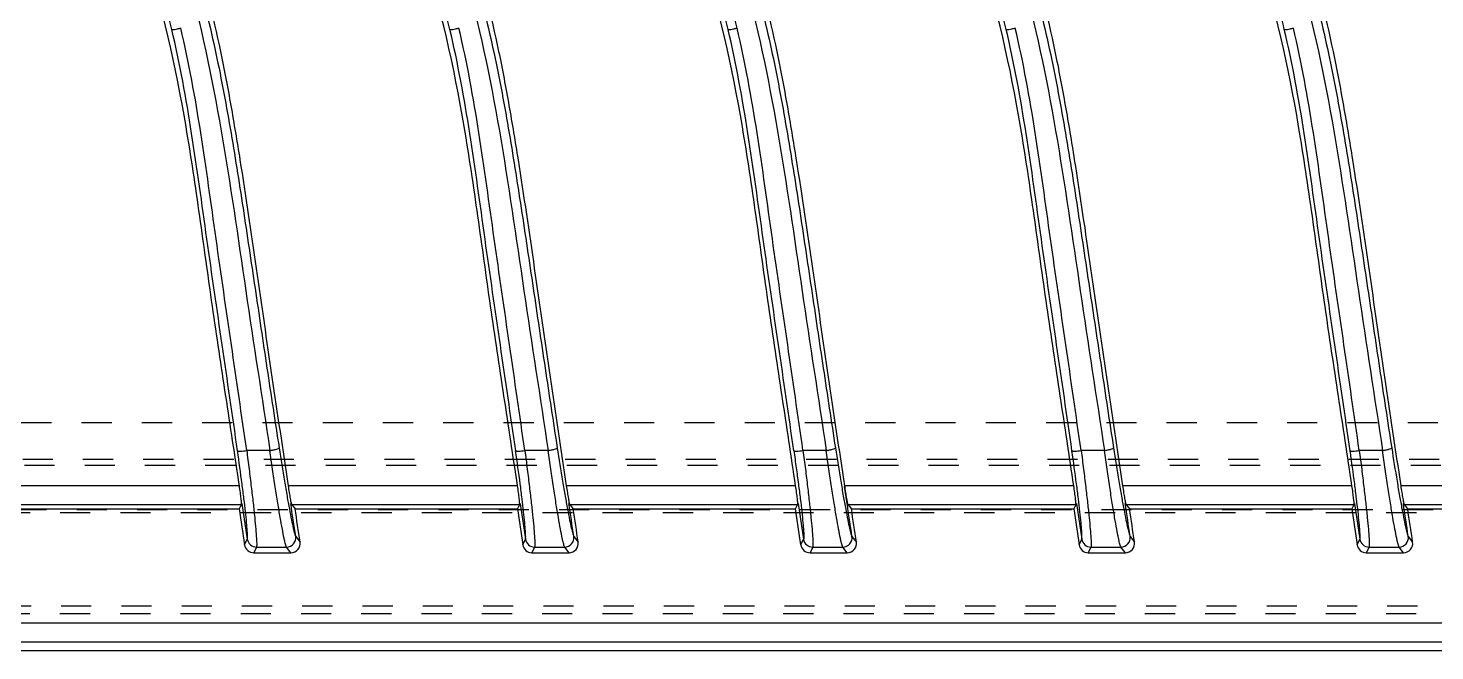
# Model space of a CAD drawing. Header units: millimetres. Extents: x 547 to 3706, y -10485 to 2068.
# Drawn here: x 1482.9 to 1559.1, y -934.9 to -901.1 of the extents above; entities that cross this region are included whole.
import ezdxf

# ---------------------------------------------------------------- set-up
doc = ezdxf.new("R2010")
doc.units = ezdxf.units.MM
doc.header["$LTSCALE"] = 16.335
doc.linetypes.add('HIDDEN', pattern=[0.2, 0.1, -0.1])
doc.layers.get('0').update_dxf_attribs({"linetype": 'CONTINUOUS'})
doc.layers.add('DEFAULT_2', color=8, linetype='HIDDEN')

msp = doc.modelspace()

# ---------------------------------------------------------------- linework, layer by layer
at = {"color": 7, "linetype": 'Continuous'}
for p, q in [((1495.983, -924.001), (1494.723, -924.001)), ((1511.058, -924.001), (1509.798, -924.001)), ((1526.133, -924.001), (1524.873, -924.001)), ((1541.208, -924.001), (1539.948, -924.001)), ((1556.283, -924.001), (1555.023, -924.001)), ((1494.326, -925.914), (1481.894, -925.914)), ((1509.401, -925.914), (1496.969, -925.914)), ((1524.476, -925.914), (1512.044, -925.914)), ((1539.551, -925.914), (1527.119, -925.914)), ((1527.261, -926.868), (1527.124, -925.952)), ((1554.626, -925.914), (1542.194, -925.914)), ((1569.701, -925.914), (1557.269, -925.914)), ((1482.077, -926.917), (1494.442, -926.917)), ((1494.468, -926.867), (1494.319, -927.152)), ((1494.468, -926.867), (1494.756, -928.804)), ((1497.111, -926.868), (1497.345, -927.152)), ((1497.152, -926.917), (1509.517, -926.917)), ((1509.543, -926.867), (1509.394, -927.152)), ((1509.543, -926.867), (1509.831, -928.804)), ((1512.186, -926.868), (1512.42, -927.152)), ((1512.227, -926.917), (1524.592, -926.917)), ((1524.468, -927.152), (1524.618, -926.867)), ((1524.618, -926.867), (1524.906, -928.804)), ((1527.302, -926.917), (1539.667, -926.917)), ((1527.302, -926.917), (1527.495, -927.152)), ((1539.693, -926.867), (1539.544, -927.152)), ((1539.693, -926.867), (1539.981, -928.804)), ((1542.336, -926.868), (1542.57, -927.152)), ((1542.377, -926.917), (1554.742, -926.917)), ((1554.768, -926.867), (1554.619, -927.152)), ((1554.768, -926.867), (1555.056, -928.804)), ((1557.411, -926.868), (1557.645, -927.152)), ((1557.452, -926.917), (1569.817, -926.917)), ((1482.27, -927.152), (1494.319, -927.152)), ((1497.345, -927.152), (1509.394, -927.152)), ((1512.42, -927.152), (1524.468, -927.152)), ((1524.759, -929.11), (1524.468, -927.152)), ((1527.495, -927.152), (1539.544, -927.152)), ((1542.57, -927.152), (1554.619, -927.152)), ((1557.645, -927.152), (1569.694, -927.152)), ((1494.609, -929.11), (1494.756, -928.804)), ((1495.252, -929.234), (1495.105, -929.538)), ((1495.252, -929.234), (1496.882, -929.234)), ((1497.119, -929.538), (1496.882, -929.234)), ((1497.378, -928.657), (1497.615, -928.962)), ((1509.684, -929.11), (1509.831, -928.804)), ((1510.327, -929.234), (1510.18, -929.538)), ((1510.327, -929.234), (1511.957, -929.234)), ((1512.194, -929.538), (1511.957, -929.234)), ((1512.453, -928.657), (1512.69, -928.962)), ((1524.759, -929.11), (1524.906, -928.804)), ((1525.402, -929.234), (1525.255, -929.538)), ((1525.402, -929.234), (1527.032, -929.234)), ((1527.269, -929.538), (1527.032, -929.234)), ((1527.528, -928.657), (1527.765, -928.962)), ((1539.834, -929.11), (1539.981, -928.804)), ((1540.477, -929.234), (1540.33, -929.538)), ((1540.477, -929.234), (1542.107, -929.234)), ((1542.344, -929.538), (1542.107, -929.234)), ((1542.603, -928.657), (1542.84, -928.962)), ((1554.909, -929.11), (1555.056, -928.804)), ((1555.552, -929.234), (1555.405, -929.538)), ((1555.552, -929.234), (1557.182, -929.234)), ((1557.419, -929.538), (1557.182, -929.234)), ((1557.678, -928.657), (1557.915, -928.962)), ((1495.105, -929.538), (1497.119, -929.538)), ((1510.18, -929.538), (1512.194, -929.538)), ((1525.255, -929.538), (1527.269, -929.538)), ((1540.33, -929.538), (1542.344, -929.538)), ((1555.405, -929.538), (1557.419, -929.538)), ((1593.543, -933.363), (1416.663, -933.363)), ((1416.687, -934.367), (1593.518, -934.367)), ((1619.855, -934.859), (1395.982, -934.859))]:
    msp.add_line(p, q, dxfattribs=at)
for centre, radius, start, end in [((1495.105, -929.037), 0.502, 188.39382, 270.0061), ((1495.253, -928.729), 0.503, 188.5979, 269.92974), ((1496.88, -928.73), 0.503, 270.13867, 8.11568), ((1510.18, -929.037), 0.502, 188.39382, 270.0061), ((1510.328, -928.729), 0.503, 188.5979, 269.92974), ((1511.955, -928.73), 0.503, 270.13867, 8.11568), ((1525.255, -929.037), 0.502, 188.38789, 270.00033), ((1525.402, -928.731), 0.503, 188.59068, 269.92141), ((1527.03, -928.73), 0.503, 270.13866, 8.11564), ((1540.33, -929.037), 0.502, 188.39382, 270.0061), ((1540.478, -928.729), 0.503, 188.5979, 269.92974), ((1542.105, -928.73), 0.503, 270.13867, 8.11568), ((1555.405, -929.037), 0.502, 188.39382, 270.0061), ((1555.553, -928.729), 0.503, 188.5979, 269.92974), ((1557.18, -928.73), 0.503, 270.13867, 8.11568)]:
    msp.add_arc(centre, radius, start, end, dxfattribs=at)
for centre, major_axis, ratio, start_param, end_param in [((6706.35, -151.375), (4145.301, 3254.93), 0.999193, 2.623347, 2.623723), ((-149.885, -1172.935), (1649.642, -229.679), 0.999338, 0.285537, 0.286637), ((6721.425, -151.375), (4145.301, 3254.93), 0.999193, 2.623347, 2.623723), ((-134.81, -1172.935), (1649.642, -229.679), 0.999338, 0.285537, 0.286637), ((-119.735, -1172.935), (1649.642, -229.679), 0.999338, 0.285537, 0.286637), ((6751.575, -151.375), (4145.301, 3254.93), 0.999193, 2.623347, 2.623723), ((-104.66, -1172.935), (1649.642, -229.679), 0.999338, 0.285537, 0.286637), ((6766.65, -151.375), (4145.301, 3254.93), 0.999193, 2.623347, 2.623723), ((-89.585, -1172.935), (1649.642, -229.679), 0.999338, 0.285537, 0.286637)]:
    msp.add_ellipse(centre, major_axis=major_axis, ratio=ratio, start_param=start_param, end_param=end_param, dxfattribs=at)
for points, knots in [([(1476.162, -833.857), (1476.162, -837.827), (1476.398, -843.787), (1477.18, -851.693), (1477.867, -856.611), (1478.528, -860.527), (1479.076, -863.455), (1479.694, -866.37), (1480.379, -869.269), (1480.995, -871.673), (1481.48, -873.6), (1481.846, -875.044), (1482.248, -876.478), (1482.716, -877.894), (1483.263, -879.281), (1484.085, -881.091), (1485.293, -883.263), (1486.845, -885.805), (1488.346, -888.38), (1489.711, -891.03), (1490.884, -893.772), (1492.174, -897.531), (1493.138, -901.391), (1493.873, -905.294), (1494.522, -909.213), (1495.239, -914.125), (1496.084, -920.022), (1496.675, -923.95), (1496.969, -925.914)], [0, 0, 0, 0, 0.124968, 0.187465, 0.249961, 0.281211, 0.31246, 0.343711, 0.374959, 0.406206, 0.421837, 0.43747, 0.453094, 0.468719, 0.484358, 0.499999, 0.531246, 0.562507, 0.593754, 0.625011, 0.656262, 0.68752, 0.750005, 0.781257, 0.812506, 0.875004, 0.937502, 1, 1, 1, 1]), ([(1491.237, -833.857), (1491.237, -837.827), (1491.473, -843.787), (1492.255, -851.693), (1492.942, -856.611), (1493.603, -860.527), (1494.151, -863.455), (1494.769, -866.37), (1495.454, -869.269), (1496.07, -871.673), (1496.555, -873.6), (1496.921, -875.044), (1497.323, -876.478), (1497.791, -877.894), (1498.338, -879.281), (1499.16, -881.091), (1500.368, -883.263), (1501.92, -885.805), (1503.421, -888.38), (1504.786, -891.03), (1505.959, -893.772), (1507.249, -897.531), (1508.213, -901.391), (1508.948, -905.294), (1509.597, -909.213), (1510.314, -914.125), (1511.159, -920.022), (1511.75, -923.95), (1512.044, -925.914)], [0, 0, 0, 0, 0.124968, 0.187465, 0.249961, 0.281211, 0.31246, 0.343711, 0.374959, 0.406206, 0.421837, 0.43747, 0.453094, 0.468719, 0.484358, 0.499999, 0.531246, 0.562507, 0.593754, 0.625011, 0.656262, 0.68752, 0.750005, 0.781257, 0.812506, 0.875004, 0.937502, 1, 1, 1, 1]), ([(1506.312, -833.857), (1506.312, -837.827), (1506.548, -843.787), (1507.33, -851.693), (1508.017, -856.611), (1508.678, -860.527), (1509.226, -863.455), (1509.844, -866.37), (1510.529, -869.269), (1511.145, -871.673), (1511.63, -873.6), (1511.996, -875.044), (1512.398, -876.478), (1512.866, -877.894), (1513.413, -879.281), (1514.235, -881.091), (1515.443, -883.263), (1516.995, -885.805), (1518.496, -888.38), (1519.861, -891.03), (1521.034, -893.772), (1522.324, -897.531), (1523.288, -901.391), (1524.023, -905.294), (1524.672, -909.213), (1525.389, -914.125), (1526.234, -920.022), (1526.825, -923.95), (1527.119, -925.914)], [0, 0, 0, 0, 0.124968, 0.187465, 0.249961, 0.281211, 0.31246, 0.343711, 0.374959, 0.406206, 0.421837, 0.43747, 0.453094, 0.468719, 0.484358, 0.499999, 0.531246, 0.562507, 0.593754, 0.625011, 0.656262, 0.68752, 0.750005, 0.781257, 0.812506, 0.875004, 0.937502, 1, 1, 1, 1]), ([(1521.387, -833.857), (1521.387, -837.827), (1521.623, -843.787), (1522.405, -851.693), (1523.092, -856.611), (1523.753, -860.527), (1524.301, -863.455), (1524.919, -866.37), (1525.604, -869.269), (1526.22, -871.673), (1526.705, -873.6), (1527.071, -875.044), (1527.473, -876.478), (1527.941, -877.894), (1528.488, -879.281), (1529.31, -881.091), (1530.518, -883.263), (1532.07, -885.805), (1533.571, -888.38), (1534.936, -891.03), (1536.109, -893.772), (1537.399, -897.531), (1538.363, -901.391), (1539.098, -905.294), (1539.747, -909.213), (1540.464, -914.125), (1541.309, -920.022), (1541.9, -923.95), (1542.194, -925.914)], [0, 0, 0, 0, 0.124968, 0.187465, 0.249961, 0.281211, 0.31246, 0.343711, 0.374959, 0.406206, 0.421837, 0.43747, 0.453094, 0.468719, 0.484358, 0.499999, 0.531246, 0.562507, 0.593754, 0.625011, 0.656262, 0.68752, 0.750005, 0.781257, 0.812506, 0.875004, 0.937502, 1, 1, 1, 1]), ([(1536.462, -833.857), (1536.462, -837.827), (1536.698, -843.787), (1537.48, -851.693), (1538.167, -856.611), (1538.828, -860.527), (1539.376, -863.455), (1539.994, -866.37), (1540.679, -869.269), (1541.295, -871.673), (1541.78, -873.6), (1542.146, -875.044), (1542.548, -876.478), (1543.016, -877.894), (1543.563, -879.281), (1544.385, -881.091), (1545.593, -883.263), (1547.145, -885.805), (1548.646, -888.38), (1550.011, -891.03), (1551.184, -893.772), (1552.474, -897.531), (1553.438, -901.391), (1554.173, -905.294), (1554.822, -909.213), (1555.539, -914.125), (1556.384, -920.022), (1556.975, -923.95), (1557.269, -925.914)], [0, 0, 0, 0, 0.124968, 0.187465, 0.249961, 0.281211, 0.31246, 0.343711, 0.374959, 0.406206, 0.421837, 0.43747, 0.453094, 0.468719, 0.484358, 0.499999, 0.531246, 0.562507, 0.593754, 0.625011, 0.656262, 0.68752, 0.750005, 0.781257, 0.812506, 0.875004, 0.937502, 1, 1, 1, 1]), ([(1551.537, -833.857), (1551.537, -837.827), (1551.773, -843.787), (1552.555, -851.693), (1553.242, -856.611), (1553.903, -860.527), (1554.451, -863.455), (1555.069, -866.37), (1555.754, -869.269), (1556.37, -871.673), (1556.855, -873.6), (1557.221, -875.044), (1557.623, -876.478), (1558.091, -877.894), (1558.638, -879.281), (1559.46, -881.091), (1560.668, -883.263), (1562.22, -885.805), (1563.721, -888.38), (1565.086, -891.03), (1566.259, -893.772), (1567.549, -897.531), (1568.513, -901.391), (1569.248, -905.294), (1569.897, -909.213), (1570.614, -914.125), (1571.459, -920.022), (1572.05, -923.95), (1572.344, -925.914)], [0, 0, 0, 0, 0.124968, 0.187465, 0.249961, 0.281211, 0.31246, 0.343711, 0.374959, 0.406206, 0.421837, 0.43747, 0.453094, 0.468719, 0.484358, 0.499999, 0.531246, 0.562507, 0.593754, 0.625011, 0.656262, 0.68752, 0.750005, 0.781257, 0.812506, 0.875004, 0.937502, 1, 1, 1, 1]), ([(1521.299, -901.102), (1521.021, -899.935), (1520.399, -897.617), (1519.423, -894.775), (1518.509, -892.546), (1517.754, -890.891), (1516.912, -889.263), (1515.689, -887.122), (1514.386, -885.021), (1513.143, -882.887), (1512.29, -881.259), (1511.566, -879.582), (1510.789, -877.285), (1510.327, -875.528), (1510.011, -874.358)], [0, 0, 0, 0, 0.12326, 0.24665, 0.308615, 0.370899, 0.433673, 0.496982, 0.624403, 0.687877, 0.750838, 0.813258, 0.875457, 1, 1, 1, 1]), ([(1494.326, -925.914), (1494.085, -924.29), (1493.592, -921.045), (1492.856, -916.177), (1492.188, -911.299), (1491.236, -904.806), (1489.826, -898.36), (1487.428, -892.231), (1485.898, -889.315), (1485.059, -887.903)], [0, 0, 0, 0, 0.124971, 0.249941, 0.374913, 0.499883, 0.749829, 0.874927, 1, 1, 1, 1]), ([(1490.66, -901.171), (1490.382, -900.003), (1489.759, -897.683), (1488.579, -894.271), (1487.135, -890.93), (1485.951, -888.801), (1485.328, -887.744)], [0, 0, 0, 0, 0.248265, 0.496619, 0.746256, 1, 1, 1, 1]), ([(1509.401, -925.914), (1509.16, -924.29), (1508.667, -921.045), (1507.931, -916.177), (1507.263, -911.299), (1506.311, -904.806), (1504.901, -898.36), (1502.503, -892.231), (1500.973, -889.315), (1500.134, -887.903)], [0, 0, 0, 0, 0.124971, 0.249941, 0.374913, 0.499883, 0.749829, 0.874927, 1, 1, 1, 1]), ([(1505.735, -901.171), (1505.457, -900.003), (1504.834, -897.683), (1503.654, -894.271), (1502.21, -890.93), (1501.026, -888.801), (1500.403, -887.744)], [0, 0, 0, 0, 0.248265, 0.496619, 0.746256, 1, 1, 1, 1]), ([(1524.476, -925.914), (1524.235, -924.29), (1523.742, -921.045), (1523.007, -916.177), (1522.34, -911.299), (1521.385, -904.807), (1519.976, -898.36), (1517.578, -892.231), (1516.048, -889.315), (1515.209, -887.903)], [0, 0, 0, 0, 0.12497, 0.249939, 0.374908, 0.499877, 0.749826, 0.874926, 1, 1, 1, 1]), ([(1520.81, -901.171), (1520.532, -900.003), (1519.909, -897.683), (1518.729, -894.271), (1517.285, -890.93), (1516.101, -888.801), (1515.478, -887.744)], [0, 0, 0, 0, 0.248265, 0.496619, 0.746256, 1, 1, 1, 1]), ([(1539.551, -925.914), (1539.31, -924.29), (1538.817, -921.045), (1538.081, -916.177), (1537.413, -911.299), (1536.461, -904.806), (1535.051, -898.36), (1532.653, -892.231), (1531.123, -889.315), (1530.284, -887.903)], [0, 0, 0, 0, 0.124971, 0.249941, 0.374913, 0.499883, 0.749829, 0.874927, 1, 1, 1, 1]), ([(1535.885, -901.171), (1535.607, -900.003), (1534.984, -897.683), (1533.804, -894.271), (1532.36, -890.93), (1531.176, -888.801), (1530.553, -887.744)], [0, 0, 0, 0, 0.248265, 0.496619, 0.746256, 1, 1, 1, 1]), ([(1554.626, -925.914), (1554.385, -924.29), (1553.892, -921.045), (1553.156, -916.177), (1552.488, -911.299), (1551.536, -904.806), (1550.126, -898.36), (1547.728, -892.231), (1546.198, -889.315), (1545.359, -887.903)], [0, 0, 0, 0, 0.124971, 0.249941, 0.374913, 0.499883, 0.749829, 0.874927, 1, 1, 1, 1]), ([(1550.96, -901.171), (1550.682, -900.003), (1550.059, -897.683), (1548.879, -894.271), (1547.435, -890.93), (1546.251, -888.801), (1545.628, -887.744)], [0, 0, 0, 0, 0.248265, 0.496619, 0.746256, 1, 1, 1, 1]), ([(1488.645, -889.64), (1490.022, -892.261), (1491.617, -896.446), (1493.035, -902.182), (1493.847, -906.522), (1494.528, -910.865), (1495.174, -915.203), (1495.821, -919.535), (1496.257, -922.42), (1496.48, -923.861)], [0, 0, 0, 0, 0.251921, 0.377726, 0.502732, 0.627362, 0.751741, 0.875924, 1, 1, 1, 1]), ([(1503.72, -889.64), (1505.097, -892.261), (1506.692, -896.446), (1508.11, -902.182), (1508.922, -906.522), (1509.603, -910.865), (1510.249, -915.203), (1510.896, -919.535), (1511.332, -922.42), (1511.555, -923.861)], [0, 0, 0, 0, 0.251921, 0.377726, 0.502732, 0.627362, 0.751741, 0.875924, 1, 1, 1, 1]), ([(1518.822, -889.69), (1520.193, -892.308), (1521.78, -896.487), (1523.191, -902.214), (1524.001, -906.547), (1524.68, -910.884), (1525.326, -915.216), (1525.972, -919.541), (1526.408, -922.422), (1526.63, -923.861)], [0, 0, 0, 0, 0.251831, 0.377627, 0.50266, 0.627309, 0.751704, 0.875906, 1, 1, 1, 1]), ([(1533.87, -889.64), (1535.247, -892.261), (1536.842, -896.446), (1538.26, -902.182), (1539.072, -906.522), (1539.753, -910.865), (1540.399, -915.203), (1541.046, -919.535), (1541.482, -922.42), (1541.705, -923.861)], [0, 0, 0, 0, 0.251921, 0.377726, 0.502732, 0.627362, 0.751741, 0.875924, 1, 1, 1, 1]), ([(1548.945, -889.64), (1550.322, -892.261), (1551.917, -896.446), (1553.335, -902.182), (1554.147, -906.522), (1554.828, -910.865), (1555.474, -915.203), (1556.121, -919.535), (1556.557, -922.42), (1556.78, -923.861)], [0, 0, 0, 0, 0.251921, 0.377726, 0.502732, 0.627362, 0.751741, 0.875924, 1, 1, 1, 1]), ([(1488.183, -889.923), (1488.872, -891.219), (1490.091, -893.895), (1491.958, -899.461), (1493.429, -906.651), (1494.659, -915.335), (1495.548, -921.113), (1495.983, -924.001)], [0, 0, 0, 0, 0.125341, 0.250613, 0.500729, 0.750551, 1, 1, 1, 1]), ([(1503.258, -889.923), (1503.947, -891.219), (1505.166, -893.895), (1507.033, -899.461), (1508.504, -906.651), (1509.734, -915.335), (1510.623, -921.113), (1511.058, -924.001)], [0, 0, 0, 0, 0.125341, 0.250613, 0.500729, 0.750551, 1, 1, 1, 1]), ([(1518.36, -889.972), (1519.045, -891.267), (1520.259, -893.941), (1522.116, -899.501), (1523.582, -906.679), (1524.811, -915.349), (1525.699, -921.118), (1526.133, -924.001)], [0, 0, 0, 0, 0.125341, 0.250611, 0.500729, 0.75055, 1, 1, 1, 1]), ([(1533.408, -889.923), (1534.097, -891.219), (1535.316, -893.895), (1537.183, -899.461), (1538.654, -906.651), (1539.884, -915.335), (1540.773, -921.113), (1541.208, -924.001)], [0, 0, 0, 0, 0.125341, 0.250613, 0.500729, 0.750551, 1, 1, 1, 1]), ([(1548.483, -889.923), (1549.172, -891.219), (1550.391, -893.895), (1552.258, -899.461), (1553.729, -906.651), (1554.959, -915.335), (1555.848, -921.113), (1556.283, -924.001)], [0, 0, 0, 0, 0.125341, 0.250613, 0.500729, 0.750551, 1, 1, 1, 1]), ([(1490.66, -901.171), (1490.663, -901.175), (1490.68, -901.177), (1490.709, -901.178), (1490.757, -901.175), (1490.846, -901.164), (1490.979, -901.139), (1491.09, -901.115), (1491.149, -901.102)], [0, 0, 0, 0, 0.029507, 0.091032, 0.185111, 0.310805, 0.639099, 1, 1, 1, 1]), ([(1494.226, -924.01), (1493.951, -922.099), (1493.398, -918.275), (1492.556, -912.542), (1491.781, -906.819), (1491.104, -903.031), (1490.66, -901.17)], [0, 0, 0, 0, 0.250489, 0.501295, 0.751825, 1, 1, 1, 1]), ([(1494.723, -924.001), (1494.448, -922.089), (1493.895, -918.263), (1493.053, -912.523), (1492.276, -906.781), (1491.595, -902.975), (1491.149, -901.102)], [0, 0, 0, 0, 0.250024, 0.500302, 0.750758, 1, 1, 1, 1]), ([(1505.735, -901.171), (1505.738, -901.175), (1505.755, -901.177), (1505.784, -901.178), (1505.832, -901.175), (1505.921, -901.164), (1506.054, -901.139), (1506.165, -901.115), (1506.224, -901.102)], [0, 0, 0, 0, 0.029507, 0.091032, 0.185111, 0.310805, 0.639099, 1, 1, 1, 1]), ([(1509.301, -924.01), (1509.026, -922.099), (1508.473, -918.275), (1507.631, -912.542), (1506.856, -906.819), (1506.179, -903.031), (1505.735, -901.17)], [0, 0, 0, 0, 0.250489, 0.501295, 0.751825, 1, 1, 1, 1]), ([(1509.798, -924.001), (1509.523, -922.089), (1508.97, -918.263), (1508.128, -912.523), (1507.351, -906.781), (1506.67, -902.975), (1506.224, -901.102)], [0, 0, 0, 0, 0.250024, 0.500302, 0.750758, 1, 1, 1, 1]), ([(1520.81, -901.171), (1520.813, -901.175), (1520.83, -901.177), (1520.859, -901.178), (1520.907, -901.175), (1520.996, -901.164), (1521.129, -901.139), (1521.24, -901.115), (1521.299, -901.102)], [0, 0, 0, 0, 0.029507, 0.091032, 0.185111, 0.310805, 0.639099, 1, 1, 1, 1]), ([(1524.376, -924.01), (1524.101, -922.099), (1523.548, -918.275), (1522.706, -912.542), (1521.932, -906.819), (1521.254, -903.031), (1520.81, -901.171)], [0, 0, 0, 0, 0.250489, 0.501295, 0.751825, 1, 1, 1, 1]), ([(1524.873, -924.001), (1524.598, -922.089), (1524.045, -918.263), (1523.203, -912.523), (1522.426, -906.781), (1521.745, -902.975), (1521.299, -901.102)], [0, 0, 0, 0, 0.250024, 0.500302, 0.750758, 1, 1, 1, 1]), ([(1535.885, -901.171), (1535.888, -901.175), (1535.905, -901.177), (1535.934, -901.178), (1535.982, -901.175), (1536.071, -901.164), (1536.204, -901.139), (1536.315, -901.115), (1536.374, -901.102)], [0, 0, 0, 0, 0.029507, 0.091032, 0.185111, 0.310805, 0.639099, 1, 1, 1, 1]), ([(1539.451, -924.01), (1539.176, -922.099), (1538.623, -918.275), (1537.781, -912.542), (1537.006, -906.819), (1536.329, -903.031), (1535.885, -901.17)], [0, 0, 0, 0, 0.250489, 0.501295, 0.751825, 1, 1, 1, 1]), ([(1539.948, -924.001), (1539.673, -922.089), (1539.12, -918.263), (1538.278, -912.523), (1537.501, -906.781), (1536.82, -902.975), (1536.374, -901.102)], [0, 0, 0, 0, 0.250024, 0.500302, 0.750758, 1, 1, 1, 1]), ([(1550.96, -901.171), (1550.963, -901.175), (1550.98, -901.177), (1551.009, -901.178), (1551.057, -901.175), (1551.146, -901.164), (1551.279, -901.139), (1551.39, -901.115), (1551.449, -901.102)], [0, 0, 0, 0, 0.029507, 0.091032, 0.185111, 0.310805, 0.639099, 1, 1, 1, 1]), ([(1554.526, -924.01), (1554.251, -922.099), (1553.698, -918.275), (1552.856, -912.542), (1552.081, -906.819), (1551.404, -903.031), (1550.96, -901.17)], [0, 0, 0, 0, 0.250489, 0.501295, 0.751825, 1, 1, 1, 1]), ([(1555.023, -924.001), (1554.748, -922.089), (1554.195, -918.263), (1553.353, -912.523), (1552.576, -906.781), (1551.895, -902.975), (1551.449, -901.102)], [0, 0, 0, 0, 0.250024, 0.500302, 0.750758, 1, 1, 1, 1]), ([(1494.756, -928.804), (1494.762, -928.788), (1494.766, -928.74), (1494.769, -928.649), (1494.765, -928.519), (1494.75, -928.269), (1494.715, -927.866), (1494.654, -927.283), (1494.572, -926.583), (1494.432, -925.478), (1494.311, -924.61), (1494.225, -924.01)], [0, 0, 0, 0, 0.010917, 0.029705, 0.056592, 0.091671, 0.185367, 0.307909, 0.455421, 0.623443, 1, 1, 1, 1]), ([(1494.226, -924.009), (1494.228, -924.014), (1494.243, -924.022), (1494.294, -924.032), (1494.399, -924.033), (1494.55, -924.023), (1494.664, -924.01), (1494.723, -924.001)], [0, 0, 0, 0, 0.031673, 0.092671, 0.316242, 0.644191, 1, 1, 1, 1]), ([(1494.723, -924.001), (1494.767, -924.339), (1494.852, -924.996), (1494.968, -925.946), (1495.069, -926.816), (1495.152, -927.582), (1495.213, -928.218), (1495.248, -928.657), (1495.262, -928.928), (1495.266, -929.07), (1495.263, -929.166), (1495.259, -929.217), (1495.252, -929.234)], [0, 0, 0, 0, 0.194137, 0.377438, 0.545452, 0.69374, 0.816498, 0.909666, 0.944567, 0.97137, 0.989876, 1, 1, 1, 1]), ([(1495.983, -924.001), (1496.044, -923.992), (1496.161, -923.971), (1496.313, -923.937), (1496.417, -923.904), (1496.464, -923.879), (1496.479, -923.867), (1496.48, -923.861)], [0, 0, 0, 0, 0.355667, 0.682096, 0.903263, 0.966961, 1, 1, 1, 1]), ([(1496.882, -929.234), (1496.871, -929.218), (1496.852, -929.167), (1496.823, -929.07), (1496.789, -928.928), (1496.729, -928.657), (1496.644, -928.218), (1496.531, -927.582), (1496.405, -926.816), (1496.268, -925.947), (1496.125, -924.997), (1496.031, -924.34), (1495.983, -924.001)], [0, 0, 0, 0, 0.010913, 0.030167, 0.057638, 0.093108, 0.187054, 0.310002, 0.457812, 0.624942, 0.807105, 1, 1, 1, 1]), ([(1496.48, -923.861), (1496.573, -924.464), (1496.712, -925.334), (1496.901, -926.439), (1497.028, -927.139), (1497.14, -927.722), (1497.235, -928.168), (1497.302, -928.449), (1497.349, -928.594), (1497.368, -928.642), (1497.378, -928.657)], [0, 0, 0, 0, 0.37436, 0.541579, 0.688687, 0.811348, 0.905747, 0.968928, 0.98842, 1, 1, 1, 1]), ([(1509.831, -928.804), (1509.837, -928.788), (1509.841, -928.74), (1509.844, -928.649), (1509.84, -928.519), (1509.825, -928.269), (1509.79, -927.866), (1509.729, -927.283), (1509.647, -926.583), (1509.507, -925.478), (1509.386, -924.61), (1509.3, -924.01)], [0, 0, 0, 0, 0.010917, 0.029705, 0.056592, 0.091671, 0.185367, 0.307909, 0.455421, 0.623443, 1, 1, 1, 1]), ([(1509.301, -924.009), (1509.303, -924.014), (1509.318, -924.022), (1509.369, -924.032), (1509.474, -924.033), (1509.625, -924.023), (1509.739, -924.01), (1509.798, -924.001)], [0, 0, 0, 0, 0.031673, 0.092671, 0.316242, 0.644191, 1, 1, 1, 1]), ([(1509.798, -924.001), (1509.842, -924.339), (1509.927, -924.996), (1510.043, -925.946), (1510.144, -926.816), (1510.227, -927.582), (1510.288, -928.218), (1510.323, -928.657), (1510.337, -928.928), (1510.341, -929.07), (1510.338, -929.166), (1510.334, -929.217), (1510.327, -929.234)], [0, 0, 0, 0, 0.194137, 0.377438, 0.545452, 0.69374, 0.816498, 0.909666, 0.944567, 0.97137, 0.989876, 1, 1, 1, 1]), ([(1511.058, -924.001), (1511.119, -923.992), (1511.236, -923.971), (1511.388, -923.937), (1511.492, -923.904), (1511.539, -923.879), (1511.554, -923.867), (1511.555, -923.861)], [0, 0, 0, 0, 0.355667, 0.682096, 0.903263, 0.966961, 1, 1, 1, 1]), ([(1511.957, -929.234), (1511.946, -929.218), (1511.927, -929.167), (1511.898, -929.07), (1511.864, -928.928), (1511.804, -928.657), (1511.719, -928.218), (1511.606, -927.582), (1511.48, -926.816), (1511.343, -925.947), (1511.2, -924.997), (1511.106, -924.34), (1511.058, -924.001)], [0, 0, 0, 0, 0.010913, 0.030167, 0.057638, 0.093108, 0.187054, 0.310002, 0.457812, 0.624942, 0.807105, 1, 1, 1, 1]), ([(1511.555, -923.861), (1511.648, -924.464), (1511.787, -925.334), (1511.976, -926.439), (1512.103, -927.139), (1512.215, -927.722), (1512.31, -928.168), (1512.377, -928.449), (1512.424, -928.594), (1512.443, -928.642), (1512.453, -928.657)], [0, 0, 0, 0, 0.37436, 0.541579, 0.688687, 0.811348, 0.905747, 0.968928, 0.98842, 1, 1, 1, 1]), ([(1524.376, -924.009), (1524.378, -924.014), (1524.393, -924.022), (1524.444, -924.032), (1524.549, -924.033), (1524.7, -924.023), (1524.814, -924.01), (1524.873, -924.001)], [0, 0, 0, 0, 0.031673, 0.092671, 0.316242, 0.644191, 1, 1, 1, 1]), ([(1524.376, -924.009), (1524.42, -924.318), (1524.505, -924.92), (1524.622, -925.791), (1524.723, -926.589), (1524.805, -927.29), (1524.866, -927.872), (1524.901, -928.275), (1524.915, -928.524), (1524.919, -928.654), (1524.916, -928.743), (1524.912, -928.791), (1524.905, -928.806)], [0, 0, 0, 0, 0.193542, 0.377421, 0.545752, 0.693397, 0.815801, 0.90919, 0.944215, 0.971112, 0.989717, 1, 1, 1, 1]), ([(1524.873, -924.001), (1524.917, -924.339), (1525.002, -924.995), (1525.118, -925.945), (1525.219, -926.815), (1525.302, -927.581), (1525.363, -928.217), (1525.398, -928.656), (1525.412, -928.928), (1525.416, -929.069), (1525.413, -929.166), (1525.409, -929.217), (1525.402, -929.234)], [0, 0, 0, 0, 0.19401, 0.377228, 0.545182, 0.69341, 0.81619, 0.909458, 0.94442, 0.971282, 0.98984, 1, 1, 1, 1]), ([(1526.133, -924.001), (1526.194, -923.992), (1526.311, -923.971), (1526.463, -923.937), (1526.567, -923.904), (1526.614, -923.879), (1526.629, -923.867), (1526.63, -923.861)], [0, 0, 0, 0, 0.355658, 0.682104, 0.903273, 0.966963, 1, 1, 1, 1]), ([(1527.032, -929.234), (1527.021, -929.218), (1527.002, -929.167), (1526.973, -929.07), (1526.939, -928.928), (1526.879, -928.657), (1526.794, -928.218), (1526.681, -927.582), (1526.555, -926.816), (1526.418, -925.947), (1526.275, -924.997), (1526.181, -924.34), (1526.133, -924.001)], [0, 0, 0, 0, 0.010913, 0.030167, 0.057638, 0.093108, 0.187054, 0.310002, 0.457812, 0.624942, 0.807105, 1, 1, 1, 1]), ([(1526.63, -923.861), (1526.723, -924.464), (1526.862, -925.334), (1527.051, -926.439), (1527.178, -927.139), (1527.29, -927.722), (1527.384, -928.168), (1527.452, -928.449), (1527.499, -928.594), (1527.518, -928.642), (1527.528, -928.657)], [0, 0, 0, 0, 0.374352, 0.541568, 0.688674, 0.811335, 0.905734, 0.96892, 0.988416, 1, 1, 1, 1]), ([(1539.981, -928.804), (1539.987, -928.788), (1539.991, -928.74), (1539.994, -928.649), (1539.99, -928.519), (1539.975, -928.269), (1539.94, -927.866), (1539.879, -927.283), (1539.797, -926.583), (1539.657, -925.478), (1539.536, -924.61), (1539.45, -924.01)], [0, 0, 0, 0, 0.010917, 0.029705, 0.056592, 0.091671, 0.185367, 0.307909, 0.455421, 0.623443, 1, 1, 1, 1]), ([(1539.451, -924.009), (1539.453, -924.014), (1539.468, -924.022), (1539.519, -924.032), (1539.624, -924.033), (1539.775, -924.023), (1539.889, -924.01), (1539.948, -924.001)], [0, 0, 0, 0, 0.031673, 0.092671, 0.316242, 0.644191, 1, 1, 1, 1]), ([(1539.948, -924.001), (1539.992, -924.339), (1540.077, -924.996), (1540.193, -925.946), (1540.294, -926.816), (1540.377, -927.582), (1540.438, -928.218), (1540.473, -928.657), (1540.487, -928.928), (1540.491, -929.07), (1540.488, -929.166), (1540.484, -929.217), (1540.477, -929.234)], [0, 0, 0, 0, 0.194137, 0.377438, 0.545452, 0.69374, 0.816498, 0.909666, 0.944567, 0.97137, 0.989876, 1, 1, 1, 1]), ([(1541.208, -924.001), (1541.269, -923.992), (1541.386, -923.971), (1541.538, -923.937), (1541.642, -923.904), (1541.689, -923.879), (1541.704, -923.867), (1541.705, -923.861)], [0, 0, 0, 0, 0.355667, 0.682096, 0.903263, 0.966961, 1, 1, 1, 1]), ([(1542.107, -929.234), (1542.096, -929.218), (1542.077, -929.167), (1542.048, -929.07), (1542.014, -928.928), (1541.954, -928.657), (1541.869, -928.218), (1541.756, -927.582), (1541.63, -926.816), (1541.493, -925.947), (1541.35, -924.997), (1541.256, -924.34), (1541.208, -924.001)], [0, 0, 0, 0, 0.010913, 0.030167, 0.057638, 0.093108, 0.187054, 0.310002, 0.457812, 0.624942, 0.807105, 1, 1, 1, 1]), ([(1541.705, -923.861), (1541.798, -924.464), (1541.937, -925.334), (1542.126, -926.439), (1542.253, -927.139), (1542.365, -927.722), (1542.46, -928.168), (1542.527, -928.449), (1542.574, -928.594), (1542.593, -928.642), (1542.603, -928.657)], [0, 0, 0, 0, 0.37436, 0.541579, 0.688687, 0.811348, 0.905747, 0.968928, 0.98842, 1, 1, 1, 1]), ([(1555.056, -928.804), (1555.062, -928.788), (1555.066, -928.74), (1555.069, -928.649), (1555.065, -928.519), (1555.05, -928.269), (1555.015, -927.866), (1554.954, -927.283), (1554.872, -926.583), (1554.732, -925.478), (1554.611, -924.61), (1554.525, -924.01)], [0, 0, 0, 0, 0.010917, 0.029705, 0.056592, 0.091671, 0.185367, 0.307909, 0.455421, 0.623443, 1, 1, 1, 1]), ([(1554.526, -924.009), (1554.528, -924.014), (1554.543, -924.022), (1554.594, -924.032), (1554.699, -924.033), (1554.85, -924.023), (1554.964, -924.01), (1555.023, -924.001)], [0, 0, 0, 0, 0.031673, 0.092671, 0.316242, 0.644191, 1, 1, 1, 1]), ([(1555.023, -924.001), (1555.067, -924.339), (1555.152, -924.996), (1555.268, -925.946), (1555.369, -926.816), (1555.452, -927.582), (1555.513, -928.218), (1555.548, -928.657), (1555.562, -928.928), (1555.566, -929.07), (1555.563, -929.166), (1555.559, -929.217), (1555.552, -929.234)], [0, 0, 0, 0, 0.194137, 0.377438, 0.545452, 0.69374, 0.816498, 0.909666, 0.944567, 0.97137, 0.989876, 1, 1, 1, 1]), ([(1556.283, -924.001), (1556.344, -923.992), (1556.461, -923.971), (1556.613, -923.937), (1556.717, -923.904), (1556.764, -923.879), (1556.779, -923.867), (1556.78, -923.861)], [0, 0, 0, 0, 0.355667, 0.682096, 0.903263, 0.966961, 1, 1, 1, 1]), ([(1557.182, -929.234), (1557.171, -929.218), (1557.152, -929.167), (1557.123, -929.07), (1557.089, -928.928), (1557.029, -928.657), (1556.944, -928.218), (1556.831, -927.582), (1556.705, -926.816), (1556.568, -925.947), (1556.425, -924.997), (1556.331, -924.34), (1556.283, -924.001)], [0, 0, 0, 0, 0.010913, 0.030167, 0.057638, 0.093108, 0.187054, 0.310002, 0.457812, 0.624942, 0.807105, 1, 1, 1, 1]), ([(1556.78, -923.861), (1556.873, -924.464), (1557.012, -925.334), (1557.201, -926.439), (1557.328, -927.139), (1557.44, -927.722), (1557.535, -928.168), (1557.602, -928.449), (1557.649, -928.594), (1557.668, -928.642), (1557.678, -928.657)], [0, 0, 0, 0, 0.37436, 0.541579, 0.688687, 0.811348, 0.905747, 0.968928, 0.98842, 1, 1, 1, 1]), ([(1494.442, -926.917), (1494.446, -926.909), (1494.442, -926.876), (1494.442, -926.815), (1494.431, -926.719), (1494.418, -926.596), (1494.4, -926.447), (1494.37, -926.217), (1494.345, -926.037), (1494.326, -925.914)], [0, 0, 0, 0, 0.028088, 0.090924, 0.186454, 0.311407, 0.461047, 0.630347, 1, 1, 1, 1]), ([(1496.969, -925.914), (1496.987, -926.037), (1497.023, -926.268), (1497.069, -926.54), (1497.104, -926.72), (1497.122, -926.816), (1497.139, -926.877), (1497.146, -926.91), (1497.153, -926.917)], [0, 0, 0, 0, 0.367329, 0.684837, 0.809826, 0.906071, 0.970228, 1, 1, 1, 1]), ([(1509.517, -926.917), (1509.521, -926.909), (1509.517, -926.876), (1509.517, -926.815), (1509.506, -926.719), (1509.493, -926.596), (1509.475, -926.447), (1509.445, -926.217), (1509.42, -926.037), (1509.401, -925.914)], [0, 0, 0, 0, 0.028088, 0.090924, 0.186454, 0.311407, 0.461047, 0.630347, 1, 1, 1, 1]), ([(1512.044, -925.914), (1512.062, -926.037), (1512.098, -926.268), (1512.144, -926.54), (1512.179, -926.72), (1512.197, -926.816), (1512.214, -926.877), (1512.221, -926.91), (1512.228, -926.917)], [0, 0, 0, 0, 0.367329, 0.684837, 0.809826, 0.906071, 0.970228, 1, 1, 1, 1]), ([(1524.592, -926.917), (1524.596, -926.909), (1524.592, -926.876), (1524.592, -926.815), (1524.581, -926.719), (1524.568, -926.596), (1524.55, -926.447), (1524.52, -926.217), (1524.495, -926.037), (1524.476, -925.914)], [0, 0, 0, 0, 0.028088, 0.090924, 0.186454, 0.311407, 0.461047, 0.630347, 1, 1, 1, 1]), ([(1527.118, -925.914), (1527.137, -926.038), (1527.173, -926.268), (1527.219, -926.54), (1527.253, -926.72), (1527.272, -926.816), (1527.289, -926.877), (1527.296, -926.91), (1527.302, -926.917)], [0, 0, 0, 0, 0.367573, 0.685232, 0.810039, 0.90616, 0.970249, 1, 1, 1, 1]), ([(1539.667, -926.917), (1539.671, -926.909), (1539.667, -926.876), (1539.667, -926.815), (1539.656, -926.719), (1539.643, -926.596), (1539.625, -926.447), (1539.595, -926.217), (1539.57, -926.037), (1539.551, -925.914)], [0, 0, 0, 0, 0.028088, 0.090924, 0.186454, 0.311407, 0.461047, 0.630347, 1, 1, 1, 1]), ([(1542.194, -925.914), (1542.212, -926.037), (1542.248, -926.268), (1542.294, -926.54), (1542.329, -926.72), (1542.347, -926.816), (1542.364, -926.877), (1542.371, -926.91), (1542.378, -926.917)], [0, 0, 0, 0, 0.367329, 0.684837, 0.809826, 0.906071, 0.970228, 1, 1, 1, 1]), ([(1554.742, -926.917), (1554.746, -926.909), (1554.742, -926.876), (1554.742, -926.815), (1554.731, -926.719), (1554.718, -926.596), (1554.7, -926.447), (1554.67, -926.217), (1554.645, -926.037), (1554.626, -925.914)], [0, 0, 0, 0, 0.028088, 0.090924, 0.186454, 0.311407, 0.461047, 0.630347, 1, 1, 1, 1]), ([(1557.269, -925.914), (1557.287, -926.037), (1557.323, -926.268), (1557.369, -926.54), (1557.404, -926.72), (1557.422, -926.816), (1557.439, -926.877), (1557.446, -926.91), (1557.453, -926.917)], [0, 0, 0, 0, 0.367329, 0.684837, 0.809826, 0.906071, 0.970228, 1, 1, 1, 1]), ([(1497.119, -929.538), (1497.258, -929.538), (1497.551, -929.409), (1497.636, -929.1), (1497.615, -928.962)], [0, 0, 0, 0, 0.499971, 1, 1, 1, 1]), ([(1512.194, -929.538), (1512.333, -929.538), (1512.626, -929.409), (1512.711, -929.1), (1512.69, -928.962)], [0, 0, 0, 0, 0.499971, 1, 1, 1, 1]), ([(1527.269, -929.538), (1527.408, -929.538), (1527.701, -929.409), (1527.786, -929.1), (1527.765, -928.962)], [0, 0, 0, 0, 0.499971, 1, 1, 1, 1]), ([(1542.344, -929.538), (1542.483, -929.538), (1542.776, -929.409), (1542.861, -929.1), (1542.84, -928.962)], [0, 0, 0, 0, 0.499971, 1, 1, 1, 1]), ([(1557.419, -929.538), (1557.558, -929.538), (1557.851, -929.409), (1557.936, -929.1), (1557.915, -928.962)], [0, 0, 0, 0, 0.499971, 1, 1, 1, 1])]:
    msp.add_open_spline(points, degree=3, knots=knots, dxfattribs=at)
for points in [[(1497.378, -928.657), (1497.289, -928.061), (1497.201, -927.464), (1497.111, -926.868)], [(1512.453, -928.657), (1512.364, -928.061), (1512.276, -927.464), (1512.186, -926.868)], [(1527.528, -928.657), (1527.439, -928.061), (1527.351, -927.464), (1527.261, -926.868)], [(1542.603, -928.657), (1542.514, -928.061), (1542.426, -927.464), (1542.336, -926.868)], [(1557.678, -928.657), (1557.589, -928.061), (1557.501, -927.464), (1557.411, -926.868)]]:
    msp.add_open_spline(points, degree=3, dxfattribs=at)
at = {"layer": 'DEFAULT_2', "color": 8, "linetype": 'HIDDEN'}
for p, q in [((1394.299, -922.48), (1621.43, -922.48)), ((1621.43, -924.488), (1394.299, -924.488)), ((1621.522, -924.809), (1394.351, -924.809)), ((1621.094, -927.221), (1393.114, -927.221)), ((1393.136, -927.358), (1621.072, -927.358)), ((1620.247, -932.444), (1395.59, -932.444)), ((1620.181, -932.849), (1395.656, -932.849))]:
    msp.add_line(p, q, dxfattribs=at)

doc.saveas('drawing.dxf')
